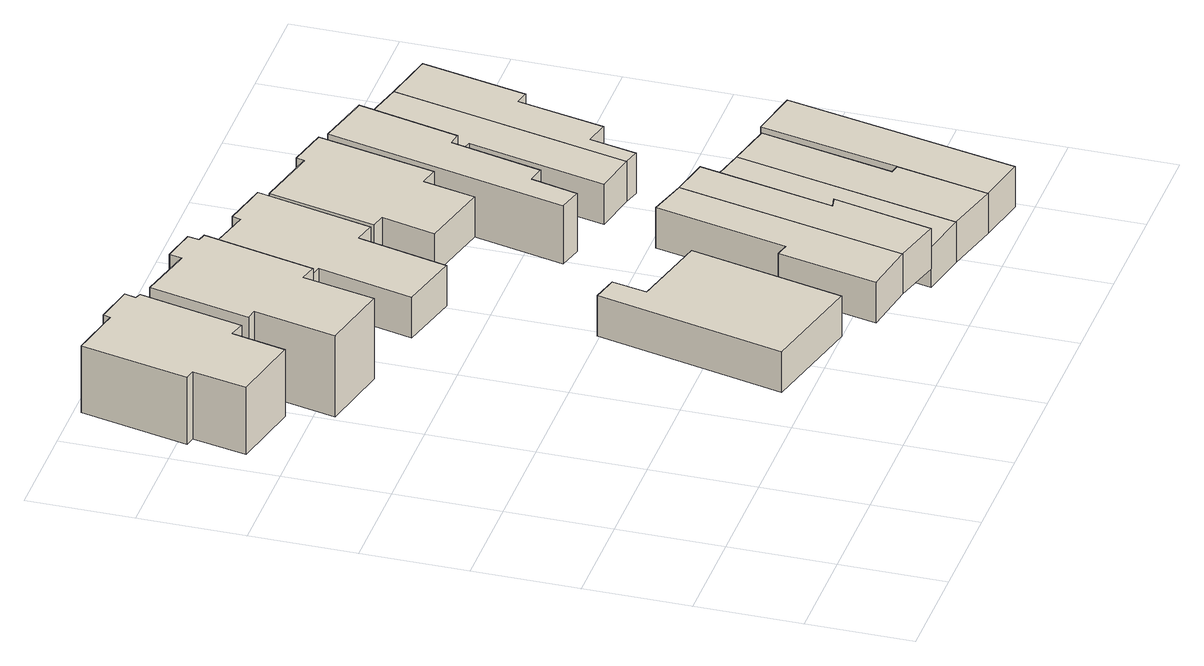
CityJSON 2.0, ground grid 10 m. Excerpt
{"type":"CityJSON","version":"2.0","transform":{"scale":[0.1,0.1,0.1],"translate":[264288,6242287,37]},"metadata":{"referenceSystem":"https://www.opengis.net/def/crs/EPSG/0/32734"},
"CityObjects":{
"building1":{"type":"Building","attributes":{"address":"87 Salisbury Street Woodstock 7925 Cape Town","building":"house","building:levels":"1","footprint":{"type":"Polygon"},"plus_code":"CHXPXCXG+XWX","ground_height":42.11,"building_height":4.1,"roof_height":46.21},"geometry":[{"type":"Solid","lod":"1","boundaries":[[[[0,1,2,3]],[[1,4,5,2]],[[4,6,7,5]],[[6,8,9,7]],[[8,10,11,9]],[[10,12,13,11]],[[12,14,15,13]],[[14,16,17,15]],[[16,18,19,17]],[[18,20,21,19]],[[20,22,23,21]],[[22,0,3,23]],[[3,2,5,7,9,11,13,15,17,19,21,23]],[[22,20,18,16,14,12,10,8,6,4,1,0]]]]}]},
"building2":{"type":"Building","attributes":{"address":"104 Chamberlain Street Woodstock 7925 Cape Town","building":"house","building:levels":"1","footprint":{"type":"Polygon"},"plus_code":"CJXMX2XQ+XXX","ground_height":42.56,"building_height":4.1,"roof_height":46.66},"geometry":[{"type":"Solid","lod":"1","boundaries":[[[[24,25,26,27]],[[25,28,29,26]],[[28,30,31,29]],[[30,32,33,31]],[[32,34,35,33]],[[34,24,27,35]],[[27,26,29,31,33,35]],[[34,32,30,28,25,24]]]]}]},
"building3":{"type":"Building","attributes":{"address":"85 Salisbury Street Woodstock 7925 Cape Town","building":"house","building:levels":"1","footprint":{"type":"Polygon"},"plus_code":"CJX6XHX8+XQV","ground_height":42.11,"building_height":4.1,"roof_height":46.21},"geometry":[{"type":"Solid","lod":"1","boundaries":[[[[36,37,38,39]],[[37,40,41,38]],[[40,42,43,41]],[[42,44,45,43]],[[44,46,47,45]],[[46,48,49,47]],[[48,50,51,49]],[[50,52,53,51]],[[52,54,55,53]],[[54,56,57,55]],[[56,58,59,57]],[[58,36,39,59]],[[39,38,41,43,45,47,49,51,53,55,57,59]],[[58,56,54,52,50,48,46,44,42,40,37,36]]]]}]},
"building4":{"type":"Building","attributes":{"address":"102 Chamberlain Street Woodstock 7925 Cape Town","building":"house","building:levels":"1","footprint":{"type":"Polygon"},"plus_code":"CMX7XXXV+XCW","ground_height":42.56,"building_height":4.1,"roof_height":46.66},"geometry":[{"type":"Solid","lod":"1","boundaries":[[[[60,61,62,63]],[[61,64,65,62]],[[64,66,67,65]],[[66,68,69,67]],[[68,70,71,69]],[[70,60,63,71]],[[63,62,65,67,69,71]],[[70,68,66,64,61,60]]]]}]},
"building5":{"type":"Building","attributes":{"address":"83 Salisbury Street Woodstock 7925 Cape Town","building":"house","building:levels":"1","footprint":{"type":"Polygon"},"plus_code":"CJXQX3XH+XHR","ground_height":40.4,"building_height":4.1,"roof_height":44.5},"geometry":[{"type":"Solid","lod":"1","boundaries":[[[[72,73,74,75]],[[73,76,77,74]],[[76,78,79,77]],[[78,80,81,79]],[[80,82,83,81]],[[82,84,85,83]],[[84,86,87,85]],[[86,88,89,87]],[[88,90,91,89]],[[90,72,75,91]],[[75,74,77,79,81,83,85,87,89,91]],[[90,88,86,84,82,80,78,76,73,72]]]]}]},
"building6":{"type":"Building","attributes":{"address":"102A Chamberlain Street Woodstock 7925 Cape Town","building":"house","building:levels":"1","footprint":{"type":"Polygon"},"plus_code":"CMXFXHX9+X5R","ground_height":42.56,"building_height":4.1,"roof_height":46.66},"geometry":[{"type":"Solid","lod":"1","boundaries":[[[[61,60,63,62]],[[60,92,93,94,63]],[[92,95,96,97,94,93]],[[95,98,99,97,96]],[[98,100,101,99]],[[100,61,62,101]],[[62,63,94,97,99,101]],[[100,98,95,92,60,61]]]]}]},
"building7":{"type":"Building","attributes":{"address":"100 Chamberlain Street Woodstock 7925 Cape Town","building":"house","building:levels":"1","footprint":{"type":"Polygon"},"plus_code":"CMXQXCX9+XMW","ground_height":40.67,"building_height":4.1,"roof_height":44.77},"geometry":[{"type":"Solid","lod":"1","boundaries":[[[[102,103,93,96]],[[103,104,105,93]],[[104,106,107,105]],[[106,108,109,107]],[[108,110,111,109]],[[110,102,96,111]],[[96,93,105,107,109,111]],[[110,108,106,104,103,102]]]]}]},
"building8":{"type":"Building","attributes":{"address":"81 Salisbury Street Woodstock 7925 Cape Town","building":"house","building:levels":"1","footprint":{"type":"Polygon"},"plus_code":"CMX7XCX8+X3R","ground_height":40.4,"building_height":4.1,"roof_height":44.5},"geometry":[{"type":"Solid","lod":"1","boundaries":[[[[112,113,114,115]],[[113,116,117,114]],[[116,118,119,117]],[[118,120,121,119]],[[120,122,123,121]],[[122,124,125,123]],[[124,126,127,125]],[[126,128,129,127]],[[128,130,131,129]],[[130,112,115,131]],[[115,114,117,119,121,123,125,127,129,131]],[[130,128,126,124,122,120,118,116,113,112]]]]}]},
"building9":{"type":"Building","attributes":{"address":"98 Chamberlain Street Woodstock 7925 Cape Town","building":"house","building:levels":"1","footprint":{"type":"Polygon"},"plus_code":"CMXWXVX6+X7W","ground_height":40.67,"building_height":4.1,"roof_height":44.77},"geometry":[{"type":"Solid","lod":"1","boundaries":[[[[106,104,105,107]],[[104,132,133,105]],[[132,134,135,133]],[[134,136,137,135]],[[136,138,139,137]],[[138,106,107,139]],[[107,105,133,135,137,139]],[[138,136,134,132,104,106]]]]}]},
"building10":{"type":"Building","attributes":{"address":"79 Salisbury Street Woodstock 7925 Cape Town","building":"house","building:levels":"1","footprint":{"type":"Polygon"},"plus_code":"CMXGXPXW+X9W","ground_height":40.4,"building_height":4.1,"roof_height":44.5},"geometry":[{"type":"Solid","lod":"1","boundaries":[[[[140,141,142,143,144,145]],[[141,146,147,143,142]],[[146,148,149,147]],[[148,150,151,149]],[[150,152,153,151]],[[152,154,155,153]],[[154,156,157,155]],[[156,140,145,144,157]],[[144,143,147,149,151,153,155,157]],[[156,154,152,150,148,146,141,140]]]]}]},
"building11":{"type":"Building","attributes":{"address":"96 Chamberlain Street Woodstock 7925 Cape Town","building":"house","building:levels":"1","footprint":{"type":"Polygon"},"plus_code":"CPX6X9XF+XCV","ground_height":40.67,"building_height":4.1,"roof_height":44.77},"geometry":[{"type":"Solid","lod":"1","boundaries":[[[[134,132,133,135]],[[132,158,159,133]],[[158,160,161,159]],[[160,162,163,161]],[[162,134,135,163]],[[135,133,159,161,163]],[[162,160,158,132,134]]]]}]},
"building12":{"type":"Building","attributes":{"address":"77 Salisbury Street Woodstock 7925 Cape Town","building":"house","building:levels":"1","footprint":{"type":"Polygon"},"plus_code":"CMXVXGX4+XFV","ground_height":38.62,"building_height":4.1,"roof_height":42.72},"geometry":[{"type":"Solid","lod":"1","boundaries":[[[[141,140,145,142]],[[140,164,165,145]],[[164,166,167,165]],[[166,168,169,167]],[[168,170,171,169]],[[170,141,142,171]],[[142,145,165,167,169,171]],[[170,168,166,164,140,141]]]]}]},
"building13":{"type":"Building","attributes":{"address":"75 Salisbury Street Woodstock 7925 Cape Town","building":"house","building:levels":"1","footprint":{"type":"Polygon"},"plus_code":"CPX3XPXJ+XCR","ground_height":38.62,"building_height":4.1,"roof_height":42.72},"geometry":[{"type":"Solid","lod":"1","boundaries":[[[[170,168,169,171]],[[168,172,173,169]],[[172,174,175,173]],[[174,176,177,175]],[[176,178,179,177]],[[178,180,181,179]],[[180,182,183,181]],[[182,170,171,183]],[[171,169,173,175,177,179,181,183]],[[182,180,178,176,174,172,168,170]]]]}]}
},
"vertices":[
[5,532,24],[73,517,24],[73,517,92],[5,532,92],[85,568,24],[85,568,92],[100,564,24],[100,564,92],[123,662,24],[123,662,92],[117,664,24],[117,664,92],[120,675,24],[120,675,92],[82,683,24],[82,683,92],[80,676,24],[80,676,92],[29,687,24],[29,687,92],[6,585,24],[6,585,92],[16,583,24],[16,583,92],
[284,80,56],[318,225,56],[318,225,97],[284,80,97],[243,243,56],[243,243,97],[250,276,56],[250,276,97],[225,282,56],[225,282,97],[183,104,56],[183,104,97],
[136,657,10],[114,562,10],[114,562,92],[136,657,92],[124,560,10],[124,560,92],[106,482,10],[106,482,92],[174,467,10],[174,467,92],[189,535,10],[189,535,92],[205,531,10],[205,531,92],[230,636,10],[230,636,92],[222,638,10],[222,638,92],[224,649,10],[224,649,92],[192,656,10],[192,656,92],[189,644,10],[189,644,92],
[364,49,56],[412,264,56],[412,264,97],[364,49,97],[375,274,56],[375,274,97],[347,149,56],[347,149,97],[334,152,56],[334,152,97],[313,58,56],[313,58,97],
[236,634,34],[213,538,34],[213,538,75],[236,634,75],[232,534,34],[232,534,75],[210,444,34],[210,444,75],[268,430,34],[268,430,75],[289,515,34],[289,515,75],[309,510,34],[309,510,75],[335,619,34],[335,619,75],[291,629,34],[291,629,75],[289,621,34],[289,621,75],
[410,37,56],[410,37,78],[410,37,97],[432,131,56],[432,131,78],[432,131,97],[421,129,56],[421,129,97],[449,256,56],[449,256,97],
[432,131,37],[410,37,37],[455,28,37],[455,28,78],[502,239,37],[502,239,78],[472,246,37],[472,246,78],[445,128,37],[445,128,78],
[336,609,34],[313,508,34],[313,508,75],[336,609,75],[326,505,34],[326,505,75],[314,454,34],[314,454,75],[381,438,34],[381,438,75],[392,487,34],[392,487,75],[410,483,34],[410,483,75],[435,594,34],[435,594,75],[397,603,34],[397,603,75],[395,595,34],[395,595,75],
[507,15,37],[507,15,78],[526,102,37],[526,102,78],[517,104,37],[517,104,78],[545,229,37],[545,229,78],
[471,480,16],[494,575,16],[494,575,57],[494,575,75],[471,480,75],[471,480,57],[442,588,16],[442,588,75],[388,361,16],[388,361,75],[411,355,16],[411,355,75],[422,399,16],[422,399,75],[438,396,16],[438,396,75],[459,482,16],[459,482,75],
[555,5,37],[555,5,78],[602,223,37],[602,223,78],[554,233,37],[554,233,78],
[489,475,16],[489,475,57],[459,345,16],[459,345,57],[500,337,16],[500,337,57],[551,561,16],[551,561,57],
[515,333,16],[515,333,57],[525,377,16],[525,377,57],[548,372,16],[548,372,57],[566,454,16],[566,454,57],[579,451,16],[579,451,57],[601,550,16],[601,550,57]
]}
